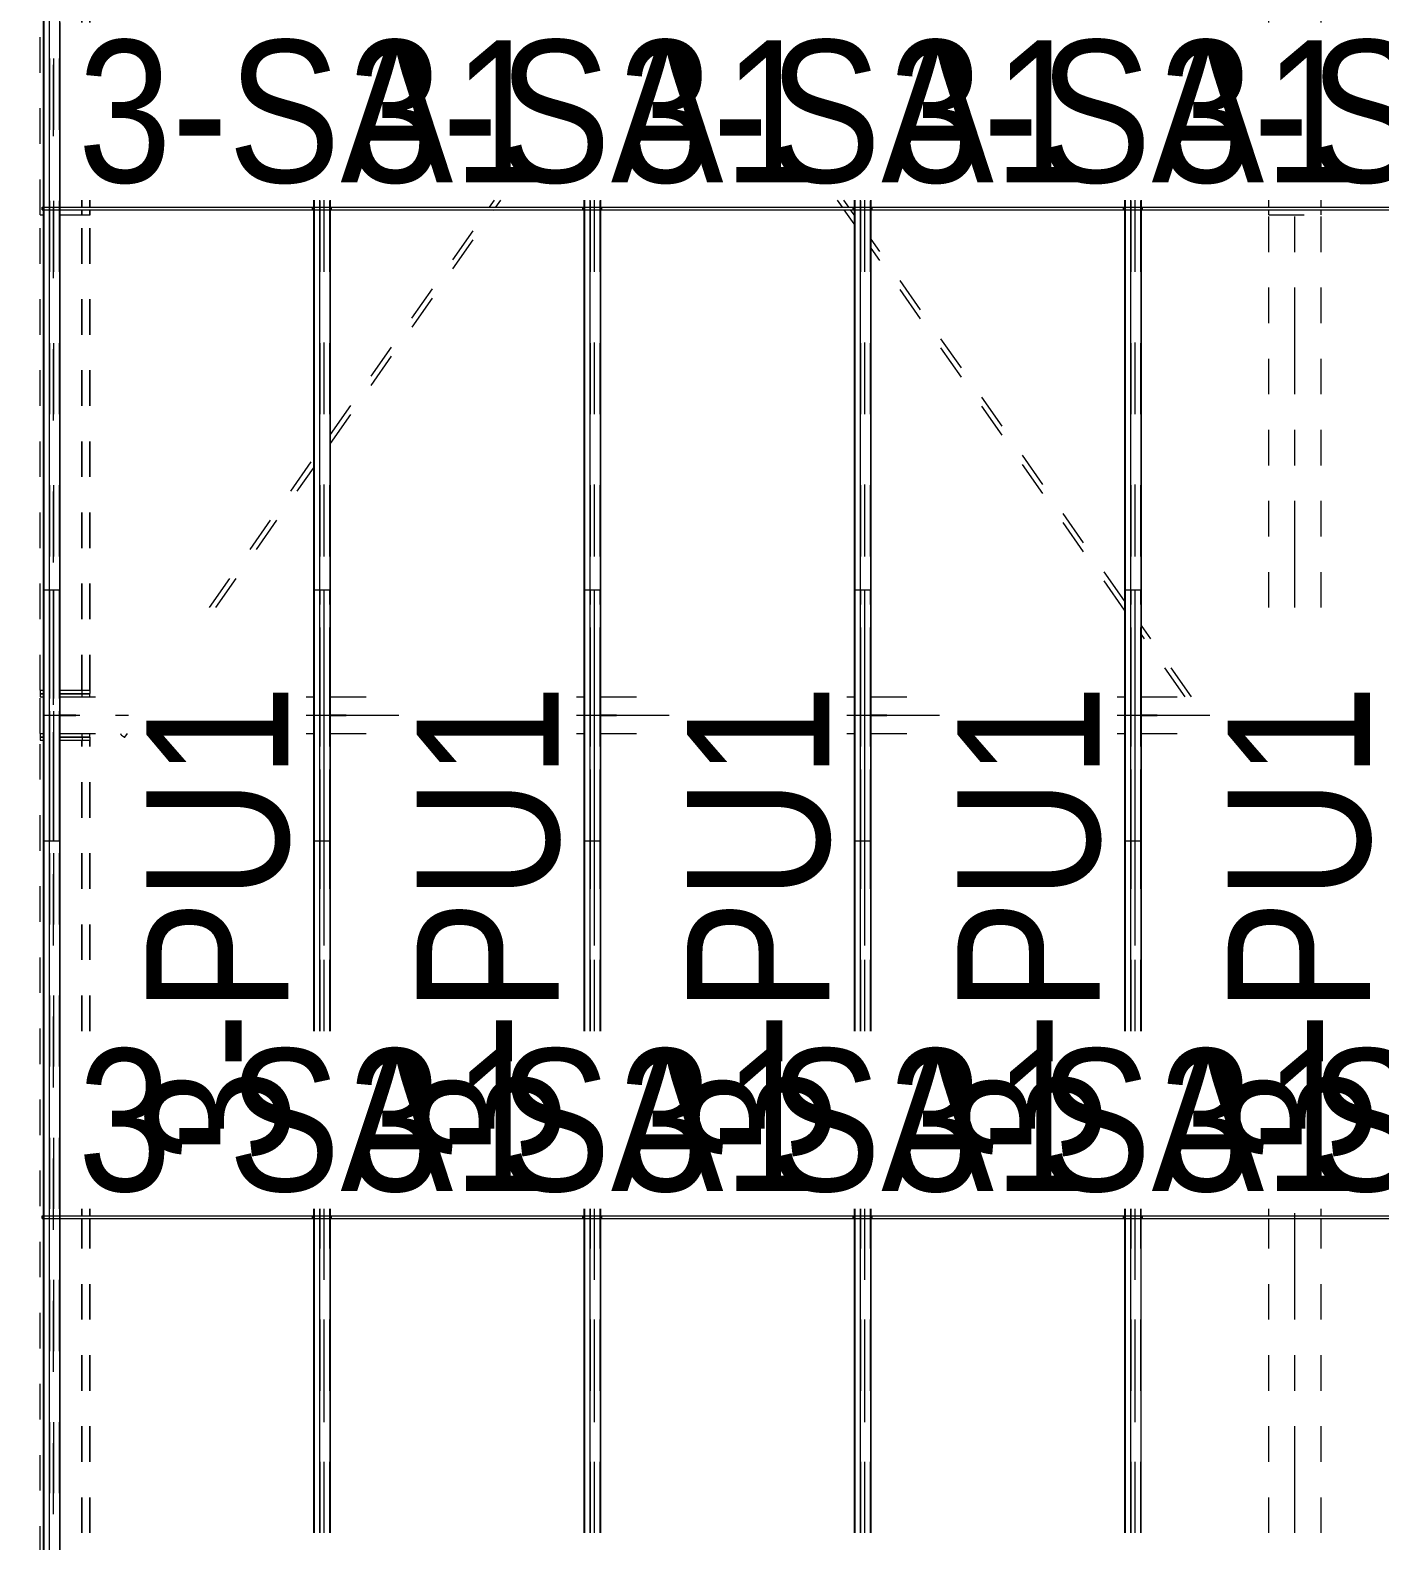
# Model space of a CAD drawing. Header units: millimetres. Extents: x -183 to 639, y -32 to 542.
# Drawn here: x 160.44 to 198.4, y 402.28 to 444.77 of the extents above; entities that cross this region are included whole.
import ezdxf

# ---------------------------------------------------------------- set-up
doc = ezdxf.new("R2010")
doc.units = ezdxf.units.MM
for name, pattern in [('XKITLINE00', [0]), ('XKITLINE01', [4, 1, -1, 1, -1]), ('XKITLINE02', [4, 2, -2]), ('XKITLINE03', [6, 3, -1, 1, -1])]:
    doc.linetypes.add(name, pattern=pattern)
for name, color, linetype, lineweight in [('Part', 2, 'Continuous', 0), ('PartMark', 7, 'Continuous', 0), ('S-grid', 1, 'Continuous', 0)]:
    doc.layers.add(name, color=color, linetype=linetype, lineweight=lineweight)
doc.styles.add('ARIAL', font='ARIAL.TTF')

# ---------------------------------------------------------------- blocks, each defined once
blk = doc.blocks.new('*A826')
at = {"layer": 'S-grid', "color": 1, "linetype": 'XKITLINE03', "lineweight": 0}
for p, q in [((196.01, 428.528), (196.01, 439.989)), ((196.01, 402.499), (196.01, 411.617))]:
    blk.add_line(p, q, dxfattribs=at)
blk = doc.blocks.new('*A843')
at = {"layer": 'Part', "color": 4, "linetype": 'XKITLINE01', "lineweight": 0}
for p, q in [((195.275, 471.293), (195.275, 474.808)), ((195.275, 474.808), (196.746, 474.808)), ((196.746, 471.293), (196.746, 474.808)), ((195.275, 454.044), (195.275, 454.244)), ((196.746, 454.044), (196.746, 454.244)), ((195.275, 444.989), (195.275, 453.974)), ((196.746, 444.989), (196.746, 453.974)), ((195.275, 439.789), (195.275, 439.989)), ((196.746, 439.789), (196.746, 439.989)), ((195.275, 439.573), (195.275, 439.719)), ((195.275, 439.573), (196.746, 439.573)), ((196.746, 439.573), (196.746, 439.719))]:
    blk.add_line(p, q, dxfattribs=at)
blk = doc.blocks.new('*A848')
at = {"layer": 'Part', "color": 4, "linetype": 'XKITLINE01', "lineweight": 0}
for p, q in [((195.275, 428.528), (195.275, 439.573)), ((195.275, 439.573), (196.746, 439.573)), ((196.746, 428.528), (196.746, 439.573))]:
    blk.add_line(p, q, dxfattribs=at)
blk = doc.blocks.new('*A1296')
at = {"layer": 'Part', "color": 2, "linetype": 'XKITLINE00', "lineweight": 0}
for p, q in [((191.216, 429.028), (191.395, 429.028)), ((191.216, 429.028), (191.216, 416.617)), ((191.226, 429.028), (191.226, 416.617)), ((191.235, 429.028), (191.235, 416.617)), ((191.395, 429.028), (191.697, 429.028)), ((191.395, 416.617), (191.395, 429.028)), ((191.687, 416.617), (191.687, 429.028)), ((191.697, 416.617), (191.697, 429.028)), ((191.697, 416.617), (191.697, 429.028)), ((191.216, 411.617), (191.216, 411.417)), ((191.216, 411.346), (191.216, 402.499)), ((191.226, 411.617), (191.226, 411.417)), ((191.226, 411.346), (191.226, 402.499)), ((191.235, 411.617), (191.235, 411.417)), ((191.235, 411.346), (191.235, 402.499)), ((191.395, 402.499), (191.395, 411.617)), ((191.687, 402.499), (191.687, 411.617))]:
    blk.add_line(p, q, dxfattribs=at)
at = {"layer": 'Part', "color": 7, "linetype": 'XKITLINE02', "lineweight": 0}
for p, q in [((191.225, 416.617), (191.225, 429.028)), ((191.406, 416.617), (191.406, 429.028)), ((191.506, 429.028), (191.506, 416.617)), ((191.518, 416.617), (191.518, 429.028)), ((191.678, 416.617), (191.678, 429.028)), ((191.686, 416.617), (191.686, 429.028)), ((191.216, 411.417), (191.216, 411.346)), ((191.225, 402.499), (191.225, 411.617)), ((191.226, 411.417), (191.226, 411.346)), ((191.235, 411.417), (191.235, 411.346)), ((191.406, 402.499), (191.406, 411.617)), ((191.506, 411.617), (191.506, 402.499)), ((191.518, 402.499), (191.518, 411.617)), ((191.678, 402.499), (191.678, 411.617)), ((191.686, 402.499), (191.686, 411.617))]:
    blk.add_line(p, q, dxfattribs=at)
blk = doc.blocks.new('*A1297')
at = {"layer": 'Part', "color": 2, "linetype": 'XKITLINE00', "lineweight": 0}
for p, q in [((183.611, 429.028), (183.79, 429.028)), ((183.611, 429.028), (183.611, 416.617)), ((183.621, 429.028), (183.621, 416.617)), ((183.63, 429.028), (183.63, 416.617)), ((183.79, 429.028), (184.092, 429.028)), ((183.79, 416.617), (183.79, 429.028)), ((184.082, 416.617), (184.082, 429.028)), ((184.092, 416.617), (184.092, 429.028)), ((183.611, 411.617), (183.611, 411.417)), ((183.611, 411.346), (183.611, 402.499)), ((183.621, 411.617), (183.621, 411.417)), ((183.621, 411.346), (183.621, 402.499)), ((183.63, 411.617), (183.63, 411.417)), ((183.63, 411.346), (183.63, 402.499)), ((183.79, 402.499), (183.79, 411.617)), ((184.082, 402.499), (184.082, 411.617)), ((184.092, 402.499), (184.092, 411.617))]:
    blk.add_line(p, q, dxfattribs=at)
at = {"layer": 'Part', "color": 7, "linetype": 'XKITLINE02', "lineweight": 0}
for p, q in [((183.62, 416.617), (183.62, 429.028)), ((183.802, 416.617), (183.802, 429.028)), ((183.901, 429.028), (183.901, 416.617)), ((183.913, 416.617), (183.913, 429.028)), ((184.073, 416.617), (184.073, 429.028)), ((184.081, 416.617), (184.081, 429.028)), ((183.611, 411.417), (183.611, 411.346)), ((183.62, 402.499), (183.62, 411.617)), ((183.621, 411.417), (183.621, 411.346)), ((183.63, 411.417), (183.63, 411.346)), ((183.802, 402.499), (183.802, 411.617)), ((183.901, 411.617), (183.901, 402.499)), ((183.913, 402.499), (183.913, 411.617)), ((184.073, 402.499), (184.073, 411.617)), ((184.081, 402.499), (184.081, 411.617))]:
    blk.add_line(p, q, dxfattribs=at)
blk = doc.blocks.new('*A1298')
at = {"layer": 'Part', "color": 2, "linetype": 'XKITLINE00', "lineweight": 0}
for p, q in [((176.006, 429.028), (176.185, 429.028)), ((176.006, 429.028), (176.006, 416.617)), ((176.017, 429.028), (176.017, 416.617)), ((176.025, 429.028), (176.025, 416.617)), ((176.185, 429.028), (176.487, 429.028)), ((176.185, 416.617), (176.185, 429.028)), ((176.478, 416.617), (176.478, 429.028)), ((176.487, 416.617), (176.487, 429.028)), ((176.006, 411.617), (176.006, 411.417)), ((176.006, 411.346), (176.006, 402.499)), ((176.017, 411.617), (176.017, 411.417)), ((176.017, 411.346), (176.017, 402.499)), ((176.025, 411.617), (176.025, 411.417)), ((176.025, 411.346), (176.025, 402.499)), ((176.185, 402.499), (176.185, 411.617)), ((176.478, 402.499), (176.478, 411.617)), ((176.487, 402.499), (176.487, 411.617))]:
    blk.add_line(p, q, dxfattribs=at)
at = {"layer": 'Part', "color": 7, "linetype": 'XKITLINE02', "lineweight": 0}
for p, q in [((176.015, 416.617), (176.015, 429.028)), ((176.197, 416.617), (176.197, 429.028)), ((176.296, 429.028), (176.296, 416.617)), ((176.308, 416.617), (176.308, 429.028)), ((176.468, 416.617), (176.468, 429.028)), ((176.476, 416.617), (176.476, 429.028)), ((176.006, 411.417), (176.006, 411.346)), ((176.015, 402.499), (176.015, 411.617)), ((176.017, 411.417), (176.017, 411.346)), ((176.025, 411.417), (176.025, 411.346)), ((176.197, 402.499), (176.197, 411.617)), ((176.296, 411.617), (176.296, 402.499)), ((176.308, 402.499), (176.308, 411.617)), ((176.468, 402.499), (176.468, 411.617)), ((176.476, 402.499), (176.476, 411.617))]:
    blk.add_line(p, q, dxfattribs=at)
blk = doc.blocks.new('*A1299')
at = {"layer": 'Part', "color": 2, "linetype": 'XKITLINE00', "lineweight": 0}
for p, q in [((168.401, 429.028), (168.58, 429.028)), ((168.401, 429.028), (168.401, 416.617)), ((168.412, 429.028), (168.412, 416.617)), ((168.42, 429.028), (168.42, 416.617)), ((168.58, 429.028), (168.882, 429.028)), ((168.58, 416.617), (168.58, 429.028)), ((168.873, 416.617), (168.873, 429.028)), ((168.882, 416.617), (168.882, 429.028)), ((168.401, 411.617), (168.401, 411.417)), ((168.401, 411.346), (168.401, 402.499)), ((168.412, 411.617), (168.412, 411.417)), ((168.412, 411.346), (168.412, 402.499)), ((168.42, 411.617), (168.42, 411.417)), ((168.42, 411.346), (168.42, 402.499)), ((168.58, 402.499), (168.58, 411.617)), ((168.873, 402.499), (168.873, 411.617)), ((168.882, 402.499), (168.882, 411.617))]:
    blk.add_line(p, q, dxfattribs=at)
at = {"layer": 'Part', "color": 7, "linetype": 'XKITLINE02', "lineweight": 0}
for p, q in [((168.41, 416.617), (168.41, 429.028)), ((168.592, 416.617), (168.592, 429.028)), ((168.691, 429.028), (168.691, 416.617)), ((168.703, 416.617), (168.703, 429.028)), ((168.863, 416.617), (168.863, 429.028)), ((168.871, 416.617), (168.871, 429.028)), ((168.401, 411.417), (168.401, 411.346)), ((168.41, 402.499), (168.41, 411.617)), ((168.412, 411.417), (168.412, 411.346)), ((168.42, 411.417), (168.42, 411.346)), ((168.592, 402.499), (168.592, 411.617)), ((168.691, 411.617), (168.691, 402.499)), ((168.703, 402.499), (168.703, 411.617)), ((168.863, 402.499), (168.863, 411.617)), ((168.871, 402.499), (168.871, 411.617))]:
    blk.add_line(p, q, dxfattribs=at)
blk = doc.blocks.new('*A1300')
at = {"layer": 'Part', "color": 2, "linetype": 'XKITLINE00', "lineweight": 0}
for p, q in [((160.796, 429.028), (160.975, 429.028)), ((160.796, 429.028), (160.796, 411.417)), ((160.807, 429.028), (160.807, 411.417)), ((160.815, 429.028), (160.815, 411.417)), ((160.975, 429.028), (161.277, 429.028)), ((160.975, 379.617), (160.975, 429.028)), ((161.268, 379.617), (161.268, 429.028)), ((161.277, 416.617), (161.277, 429.028)), ((161.277, 411.617), (161.277, 416.617)), ((160.796, 411.346), (160.796, 397.299)), ((160.807, 411.346), (160.807, 397.299)), ((160.815, 411.346), (160.815, 397.299)), ((161.277, 402.499), (161.277, 411.617)), ((161.277, 397.499), (161.277, 402.499))]:
    blk.add_line(p, q, dxfattribs=at)
at = {"layer": 'Part', "color": 7, "linetype": 'XKITLINE02', "lineweight": 0}
for p, q in [((160.806, 379.617), (160.806, 429.028)), ((160.987, 379.617), (160.987, 429.028)), ((161.086, 429.028), (161.086, 379.617)), ((161.098, 379.617), (161.098, 429.028)), ((161.258, 379.617), (161.258, 429.028)), ((161.266, 379.617), (161.266, 429.028)), ((160.796, 411.417), (160.796, 411.346)), ((160.807, 411.417), (160.807, 411.346)), ((160.815, 411.417), (160.815, 411.346))]:
    blk.add_line(p, q, dxfattribs=at)
blk = doc.blocks.new('*A1311')
at = {"layer": 'S-grid', "color": 1, "linetype": 'XKITLINE03', "lineweight": 0}
for p, q in [((144.834, 425.499), (163.201, 425.499)), ((168.201, 425.499), (170.806, 425.499)), ((175.806, 425.499), (178.411, 425.499)), ((183.411, 425.499), (186.016, 425.499)), ((191.016, 425.499), (193.621, 425.499))]:
    blk.add_line(p, q, dxfattribs=at)
blk = doc.blocks.new('*A1315')
at = {"layer": 'Part', "color": 4, "linetype": 'XKITLINE01', "lineweight": 0}
for p, q in [((162.116, 416.617), (162.116, 424.796)), ((162.116, 424.796), (162.121, 424.796)), ((162.121, 416.617), (162.121, 424.796)), ((162.116, 411.417), (162.116, 411.617)), ((162.116, 402.499), (162.116, 411.346)), ((162.121, 411.417), (162.121, 411.617)), ((162.121, 402.499), (162.121, 411.346)), ((162.116, 397.299), (162.116, 397.499)), ((162.121, 397.299), (162.121, 397.499)), ((162.116, 389.69), (162.116, 397.228)), ((162.121, 389.69), (162.121, 397.228)), ((161.894, 389.69), (162.116, 389.69)), ((162.116, 389.69), (162.121, 389.69))]:
    blk.add_line(p, q, dxfattribs=at)
blk = doc.blocks.new('*A1316')
at = {"layer": 'Part', "color": 4, "linetype": 'XKITLINE01', "lineweight": 0}
for p, q in [((160.719, 389.69), (160.719, 424.796)), ((160.719, 424.796), (160.796, 424.796)), ((161.277, 424.796), (161.889, 424.796)), ((161.889, 416.617), (161.889, 424.796)), ((161.889, 424.796), (161.894, 424.796)), ((161.894, 416.617), (161.894, 424.796)), ((161.889, 411.417), (161.889, 411.617)), ((161.889, 402.499), (161.889, 411.346)), ((161.894, 411.417), (161.894, 411.617)), ((161.894, 402.499), (161.894, 411.346)), ((161.889, 397.299), (161.889, 397.499)), ((161.894, 397.299), (161.894, 397.499)), ((161.889, 389.69), (161.889, 397.228)), ((161.894, 389.69), (161.894, 397.228)), ((160.719, 389.69), (160.796, 389.69)), ((161.277, 389.69), (161.889, 389.69)), ((161.889, 389.69), (161.894, 389.69))]:
    blk.add_line(p, q, dxfattribs=at)
blk = doc.blocks.new('*A1360')
at = {"layer": 'Part', "color": 4, "linetype": 'XKITLINE01', "lineweight": 0}
for p, q in [((195.275, 411.417), (195.275, 411.617)), ((195.275, 402.499), (195.275, 411.346)), ((196.746, 411.417), (196.746, 411.617)), ((196.746, 402.499), (196.746, 411.346)), ((195.275, 397.299), (195.275, 397.499)), ((196.746, 397.299), (196.746, 397.499)), ((195.275, 389.69), (195.275, 397.228)), ((196.746, 389.69), (196.746, 397.228)), ((195.275, 389.69), (196.746, 389.69))]:
    blk.add_line(p, q, dxfattribs=at)
blk = doc.blocks.new('*A1540')
at = {"layer": 'Part', "color": 2, "linetype": 'XKITLINE00', "lineweight": 0}
for p, q in [((191.216, 439.989), (191.216, 439.789)), ((191.226, 439.989), (191.226, 439.789)), ((191.235, 439.989), (191.235, 439.789)), ((191.395, 421.97), (191.395, 439.989)), ((191.687, 421.97), (191.687, 439.989)), ((191.697, 421.97), (191.697, 439.989)), ((191.216, 439.719), (191.216, 421.97)), ((191.226, 439.719), (191.226, 421.97)), ((191.235, 439.719), (191.235, 421.97)), ((191.216, 421.97), (191.697, 421.97))]:
    blk.add_line(p, q, dxfattribs=at)
at = {"layer": 'Part', "color": 7, "linetype": 'XKITLINE02', "lineweight": 0}
for p, q in [((191.216, 439.789), (191.216, 439.719)), ((191.225, 421.97), (191.225, 439.989)), ((191.226, 439.789), (191.226, 439.719)), ((191.235, 439.789), (191.235, 439.719)), ((191.406, 421.97), (191.406, 439.989)), ((191.506, 439.989), (191.506, 421.97)), ((191.518, 421.97), (191.518, 439.989)), ((191.678, 421.97), (191.678, 439.989)), ((191.686, 421.97), (191.686, 439.989))]:
    blk.add_line(p, q, dxfattribs=at)
blk = doc.blocks.new('*A1541')
at = {"layer": 'Part', "color": 2, "linetype": 'XKITLINE00', "lineweight": 0}
for p, q in [((183.611, 439.989), (183.611, 439.789)), ((183.621, 439.989), (183.621, 439.789)), ((183.63, 439.989), (183.63, 439.789)), ((183.79, 421.97), (183.79, 439.989)), ((184.082, 421.97), (184.082, 439.989)), ((184.092, 421.97), (184.092, 439.989)), ((183.611, 439.719), (183.611, 421.97)), ((183.621, 439.719), (183.621, 421.97)), ((183.63, 439.719), (183.63, 421.97)), ((183.611, 421.97), (184.092, 421.97))]:
    blk.add_line(p, q, dxfattribs=at)
at = {"layer": 'Part', "color": 7, "linetype": 'XKITLINE02', "lineweight": 0}
for p, q in [((183.611, 439.789), (183.611, 439.719)), ((183.62, 421.97), (183.62, 439.989)), ((183.621, 439.789), (183.621, 439.719)), ((183.63, 439.789), (183.63, 439.719)), ((183.802, 421.97), (183.802, 439.989)), ((183.901, 439.989), (183.901, 421.97)), ((183.913, 421.97), (183.913, 439.989)), ((184.073, 421.97), (184.073, 439.989)), ((184.081, 421.97), (184.081, 439.989))]:
    blk.add_line(p, q, dxfattribs=at)
blk = doc.blocks.new('*A1542')
at = {"layer": 'Part', "color": 2, "linetype": 'XKITLINE00', "lineweight": 0}
for p, q in [((176.006, 439.989), (176.006, 439.789)), ((176.017, 439.989), (176.017, 439.789)), ((176.025, 439.989), (176.025, 439.789)), ((176.185, 421.97), (176.185, 439.989)), ((176.478, 421.97), (176.478, 439.989)), ((176.487, 421.97), (176.487, 439.989)), ((176.006, 439.719), (176.006, 421.97)), ((176.017, 439.719), (176.017, 421.97)), ((176.025, 439.719), (176.025, 421.97)), ((176.006, 421.97), (176.487, 421.97))]:
    blk.add_line(p, q, dxfattribs=at)
at = {"layer": 'Part', "color": 7, "linetype": 'XKITLINE02', "lineweight": 0}
for p, q in [((176.006, 439.789), (176.006, 439.719)), ((176.015, 421.97), (176.015, 439.989)), ((176.017, 439.789), (176.017, 439.719)), ((176.025, 439.789), (176.025, 439.719)), ((176.197, 421.97), (176.197, 439.989)), ((176.296, 439.989), (176.296, 421.97)), ((176.308, 421.97), (176.308, 439.989)), ((176.468, 421.97), (176.468, 439.989)), ((176.476, 421.97), (176.476, 439.989))]:
    blk.add_line(p, q, dxfattribs=at)
blk = doc.blocks.new('*A1543')
at = {"layer": 'Part', "color": 2, "linetype": 'XKITLINE00', "lineweight": 0}
for p, q in [((168.401, 439.989), (168.401, 439.789)), ((168.412, 439.989), (168.412, 439.789)), ((168.42, 439.989), (168.42, 439.789)), ((168.58, 421.97), (168.58, 439.989)), ((168.873, 421.97), (168.873, 439.989)), ((168.882, 421.97), (168.882, 439.989)), ((168.401, 439.719), (168.401, 421.97)), ((168.412, 439.719), (168.412, 421.97)), ((168.42, 439.719), (168.42, 421.97)), ((168.401, 421.97), (168.882, 421.97))]:
    blk.add_line(p, q, dxfattribs=at)
at = {"layer": 'Part', "color": 7, "linetype": 'XKITLINE02', "lineweight": 0}
for p, q in [((168.401, 439.789), (168.401, 439.719)), ((168.41, 421.97), (168.41, 439.989)), ((168.412, 439.789), (168.412, 439.719)), ((168.42, 439.789), (168.42, 439.719)), ((168.592, 421.97), (168.592, 439.989)), ((168.691, 439.989), (168.691, 421.97)), ((168.703, 421.97), (168.703, 439.989)), ((168.863, 421.97), (168.863, 439.989)), ((168.871, 421.97), (168.871, 439.989))]:
    blk.add_line(p, q, dxfattribs=at)
blk = doc.blocks.new('*A1544')
at = {"layer": 'Part', "color": 7, "linetype": 'XKITLINE02', "lineweight": 0}
for p, q in [((160.806, 421.97), (160.806, 471.793)), ((160.987, 421.97), (160.987, 471.793)), ((161.086, 471.793), (161.086, 421.97)), ((161.098, 421.97), (161.098, 471.793)), ((161.258, 421.97), (161.258, 471.793)), ((161.266, 421.97), (161.266, 471.793)), ((160.796, 439.789), (160.796, 439.719)), ((160.807, 439.789), (160.807, 439.719)), ((160.815, 439.789), (160.815, 439.719))]:
    blk.add_line(p, q, dxfattribs=at)
at = {"layer": 'Part', "color": 2, "linetype": 'XKITLINE00', "lineweight": 0}
for p, q in [((160.975, 421.97), (160.975, 471.793)), ((161.268, 421.97), (161.268, 471.793)), ((160.796, 453.974), (160.796, 439.789)), ((160.807, 453.974), (160.807, 439.789)), ((160.815, 453.974), (160.815, 439.789)), ((161.277, 439.989), (161.277, 444.989)), ((161.277, 421.97), (161.277, 439.989)), ((160.796, 439.719), (160.796, 421.97)), ((160.807, 439.719), (160.807, 421.97)), ((160.815, 439.719), (160.815, 421.97)), ((160.796, 421.97), (161.277, 421.97))]:
    blk.add_line(p, q, dxfattribs=at)
blk = doc.blocks.new('*A1579')
at = {"layer": 'Part', "color": 4, "linetype": 'XKITLINE01', "lineweight": 0}
for p, q in [((183.286, 439.789), (183.146, 439.989)), ((183.465, 439.789), (183.325, 439.989)), ((183.611, 439.325), (183.335, 439.719)), ((183.611, 439.58), (183.514, 439.719)), ((191.216, 428.715), (184.092, 438.894)), ((191.216, 428.46), (184.092, 438.638)), ((193.107, 426.014), (191.697, 428.029)), ((192.928, 426.014), (191.697, 427.773))]:
    blk.add_line(p, q, dxfattribs=at)
blk = doc.blocks.new('*A1580')
at = {"layer": 'Part', "color": 4, "linetype": 'XKITLINE01', "lineweight": 0}
for p, q in [((173.357, 439.789), (173.497, 439.989)), ((173.536, 439.789), (173.676, 439.989)), ((168.882, 433.395), (173.308, 439.719)), ((168.882, 433.14), (173.487, 439.719)), ((165.475, 428.528), (168.401, 432.709)), ((165.654, 428.528), (168.401, 432.453)), ((162.981, 424.964), (162.995, 424.984)), ((162.981, 424.964), (162.985, 424.958)), ((162.985, 424.958), (163.004, 424.943)), ((163.004, 424.943), (163.033, 424.922)), ((163.033, 424.922), (163.064, 424.901)), ((163.1, 424.88), (163.173, 424.984)), ((163.064, 424.901), (163.088, 424.885)), ((163.088, 424.885), (163.1, 424.88))]:
    blk.add_line(p, q, dxfattribs=at)
blk = doc.blocks.new('*A1581')
at = {"layer": 'Part', "color": 4, "linetype": 'XKITLINE01', "lineweight": 0}
for p, q in [((160.719, 439.573), (160.719, 474.808)), ((160.719, 474.808), (160.796, 474.808)), ((161.277, 474.808), (161.889, 474.808)), ((161.889, 468.793), (161.889, 474.808)), ((161.889, 474.808), (161.894, 474.808)), ((161.894, 468.793), (161.894, 474.808)), ((161.889, 459.244), (161.889, 467.734)), ((161.894, 459.244), (161.894, 467.734)), ((161.889, 454.044), (161.889, 454.244)), ((161.894, 454.044), (161.894, 454.244)), ((161.889, 444.989), (161.889, 453.974)), ((161.894, 444.989), (161.894, 453.974)), ((161.889, 439.789), (161.889, 439.989)), ((161.894, 439.789), (161.894, 439.989)), ((160.719, 439.573), (160.796, 439.573)), ((161.277, 439.573), (161.889, 439.573)), ((161.889, 439.573), (161.889, 439.719)), ((161.889, 439.573), (161.894, 439.573)), ((161.894, 439.573), (161.894, 439.719))]:
    blk.add_line(p, q, dxfattribs=at)
blk = doc.blocks.new('*A1582')
at = {"layer": 'Part', "color": 4, "linetype": 'XKITLINE01', "lineweight": 0}
for p, q in [((161.894, 474.808), (162.116, 474.808)), ((162.116, 468.793), (162.116, 474.808)), ((162.116, 474.808), (162.121, 474.808)), ((162.121, 468.793), (162.121, 474.808)), ((162.116, 459.244), (162.116, 467.734)), ((162.121, 459.244), (162.121, 467.734)), ((162.116, 454.044), (162.116, 454.244)), ((162.121, 454.044), (162.121, 454.244)), ((162.116, 444.989), (162.116, 453.974)), ((162.121, 444.989), (162.121, 453.974)), ((162.116, 439.789), (162.116, 439.989)), ((162.121, 439.789), (162.121, 439.989)), ((161.894, 439.573), (162.116, 439.573)), ((162.116, 439.573), (162.116, 439.719)), ((162.116, 439.573), (162.121, 439.573)), ((162.121, 439.573), (162.121, 439.719))]:
    blk.add_line(p, q, dxfattribs=at)
blk = doc.blocks.new('*A1583')
at = {"layer": 'Part', "color": 4, "linetype": 'XKITLINE01', "lineweight": 0}
for p, q in [((160.719, 426.014), (160.796, 426.014)), ((160.719, 424.984), (160.719, 426.014)), ((161.277, 426.014), (163.201, 426.014)), ((168.201, 426.014), (168.401, 426.014)), ((168.882, 426.014), (170.806, 426.014)), ((175.806, 426.014), (176.006, 426.014)), ((176.487, 426.014), (178.411, 426.014)), ((183.411, 426.014), (183.611, 426.014)), ((184.092, 426.014), (186.016, 426.014)), ((191.016, 426.014), (191.216, 426.014)), ((191.697, 426.014), (193.621, 426.014)), ((160.719, 424.984), (160.796, 424.984)), ((161.277, 424.984), (163.201, 424.984)), ((168.201, 424.984), (168.401, 424.984)), ((168.882, 424.984), (170.806, 424.984)), ((175.806, 424.984), (176.006, 424.984)), ((176.487, 424.984), (178.411, 424.984)), ((183.411, 424.984), (183.611, 424.984)), ((184.092, 424.984), (186.016, 424.984)), ((191.016, 424.984), (191.216, 424.984)), ((191.697, 424.984), (193.621, 424.984))]:
    blk.add_line(p, q, dxfattribs=at)
blk = doc.blocks.new('*A1584')
at = {"layer": 'Part', "color": 4, "linetype": 'XKITLINE01', "lineweight": 0}
for p, q in [((160.719, 426.202), (160.719, 439.573)), ((160.719, 439.573), (160.796, 439.573)), ((161.277, 439.573), (161.889, 439.573)), ((161.889, 426.202), (161.889, 439.573)), ((161.889, 439.573), (161.894, 439.573)), ((161.894, 426.202), (161.894, 439.573)), ((160.719, 426.202), (160.796, 426.202)), ((161.277, 426.202), (161.889, 426.202)), ((161.889, 426.202), (161.894, 426.202))]:
    blk.add_line(p, q, dxfattribs=at)
blk = doc.blocks.new('*A1585')
at = {"layer": 'Part', "color": 4, "linetype": 'XKITLINE01', "lineweight": 0}
for p, q in [((161.894, 439.573), (162.116, 439.573)), ((162.116, 426.202), (162.116, 439.573)), ((162.116, 439.573), (162.121, 439.573)), ((162.121, 426.202), (162.121, 439.573)), ((162.116, 426.202), (162.121, 426.202))]:
    blk.add_line(p, q, dxfattribs=at)
blk = doc.blocks.new('*A1586')
at = {"layer": 'Part', "color": 4, "linetype": 'XKITLINE01', "lineweight": 0}
for p, q in [((160.724, 424.896), (160.724, 424.984)), ((161.894, 424.896), (161.894, 424.984)), ((162.111, 424.896), (162.111, 424.984)), ((160.724, 424.896), (160.796, 424.896)), ((161.277, 424.896), (162.111, 424.896))]:
    blk.add_line(p, q, dxfattribs=at)
blk = doc.blocks.new('*A1587')
at = {"layer": 'Part', "color": 4, "linetype": 'XKITLINE01', "lineweight": 0}
for p, q in [((160.724, 426.102), (160.796, 426.102)), ((160.724, 426.014), (160.724, 426.102)), ((161.277, 426.102), (162.111, 426.102)), ((161.894, 426.014), (161.894, 426.102)), ((162.111, 426.014), (162.111, 426.102))]:
    blk.add_line(p, q, dxfattribs=at)
blk = doc.blocks.new('*A1588')
at = {"layer": 'Part', "color": 4, "linetype": 'XKITLINE01', "lineweight": 0}
for p, q in [((160.724, 424.884), (160.796, 424.884)), ((160.724, 424.796), (160.724, 424.884)), ((161.277, 424.884), (162.127, 424.884)), ((161.894, 424.884), (161.894, 424.796)), ((161.894, 424.796), (162.127, 424.796)), ((162.127, 424.796), (162.127, 424.884))]:
    blk.add_line(p, q, dxfattribs=at)
blk = doc.blocks.new('*A1589')
at = {"layer": 'Part', "color": 4, "linetype": 'XKITLINE01', "lineweight": 0}
for p, q in [((160.724, 426.114), (160.724, 426.202)), ((161.894, 426.114), (161.894, 426.202)), ((161.894, 426.202), (162.127, 426.202)), ((162.127, 426.114), (162.127, 426.202)), ((160.724, 426.114), (160.796, 426.114)), ((161.277, 426.114), (162.127, 426.114))]:
    blk.add_line(p, q, dxfattribs=at)
blk = doc.blocks.new('*A1590')
at = {"layer": 'Part', "color": 4, "linetype": 'XKITLINE01', "lineweight": 0}
for p, q in [((168.882, 425.514), (169.323, 425.514)), ((169.323, 425.484), (168.882, 425.484)), ((169.323, 425.514), (169.323, 425.484))]:
    blk.add_line(p, q, dxfattribs=at)
blk = doc.blocks.new('*A1591')
at = {"layer": 'Part', "color": 4, "linetype": 'XKITLINE01', "lineweight": 0}
for p, q in [((161.277, 425.514), (161.719, 425.514)), ((161.719, 425.484), (161.277, 425.484)), ((161.719, 425.514), (161.719, 425.484))]:
    blk.add_line(p, q, dxfattribs=at)
blk = doc.blocks.new('*A1592')
at = {"layer": 'Part', "color": 4, "linetype": 'XKITLINE01', "lineweight": 0}
for p, q in [((176.487, 425.514), (176.928, 425.514)), ((176.928, 425.484), (176.487, 425.484)), ((176.928, 425.514), (176.928, 425.484))]:
    blk.add_line(p, q, dxfattribs=at)
blk = doc.blocks.new('*A1595')
at = {"layer": 'Part', "color": 4, "linetype": 'XKITLINE01', "lineweight": 0}
for p, q in [((191.697, 425.514), (192.138, 425.514)), ((192.138, 425.484), (191.697, 425.484)), ((192.138, 425.514), (192.138, 425.484))]:
    blk.add_line(p, q, dxfattribs=at)
blk = doc.blocks.new('*A1596')
at = {"layer": 'Part', "color": 4, "linetype": 'XKITLINE01', "lineweight": 0}
for p, q in [((184.092, 425.514), (184.533, 425.514)), ((184.533, 425.484), (184.092, 425.484)), ((184.533, 425.514), (184.533, 425.484))]:
    blk.add_line(p, q, dxfattribs=at)
blk = doc.blocks.new('*A1621')
at = {"layer": 'Part', "color": 7, "linetype": 'XKITLINE02', "lineweight": 0}
for p, q in [((168.374, 411.381), (168.375, 411.406)), ((168.375, 411.356), (168.374, 411.381)), ((168.375, 411.406), (168.38, 411.417)), ((168.38, 411.346), (168.375, 411.356)), ((168.38, 411.417), (168.903, 411.417)), ((168.38, 411.417), (168.384, 411.406)), ((168.384, 411.356), (168.38, 411.346)), ((168.38, 411.346), (168.903, 411.346)), ((168.384, 411.406), (168.386, 411.381)), ((168.386, 411.381), (168.384, 411.356)), ((176.185, 411.417), (176.487, 411.417)), ((176.185, 411.346), (176.487, 411.346))]:
    blk.add_line(p, q, dxfattribs=at)
at = {"layer": 'Part', "color": 2, "linetype": 'XKITLINE00', "lineweight": 0}
for p, q in [((168.903, 411.417), (176.185, 411.417)), ((168.903, 411.346), (176.185, 411.346)), ((176.487, 411.417), (176.508, 411.417)), ((176.487, 411.346), (176.508, 411.346)), ((176.504, 411.406), (176.502, 411.381)), ((176.502, 411.381), (176.504, 411.356)), ((176.508, 411.417), (176.504, 411.406)), ((176.504, 411.356), (176.508, 411.346)), ((176.513, 411.406), (176.508, 411.417)), ((176.508, 411.346), (176.513, 411.356)), ((176.514, 411.381), (176.513, 411.406)), ((176.513, 411.356), (176.514, 411.381))]:
    blk.add_line(p, q, dxfattribs=at)
blk = doc.blocks.new('*A1622')
at = {"layer": 'Part', "color": 2, "linetype": 'XKITLINE00', "lineweight": 0}
for p, q in [((160.769, 411.381), (160.77, 411.406)), ((160.77, 411.356), (160.769, 411.381)), ((160.77, 411.406), (160.775, 411.417)), ((160.775, 411.346), (160.77, 411.356)), ((160.775, 411.417), (160.975, 411.417)), ((160.775, 411.346), (160.975, 411.346)), ((161.277, 411.417), (168.58, 411.417)), ((161.277, 411.346), (168.58, 411.346)), ((168.882, 411.417), (168.903, 411.417)), ((168.882, 411.346), (168.903, 411.346)), ((168.899, 411.406), (168.897, 411.381)), ((168.897, 411.381), (168.899, 411.356)), ((168.903, 411.417), (168.899, 411.406)), ((168.899, 411.356), (168.903, 411.346)), ((168.908, 411.406), (168.903, 411.417)), ((168.903, 411.346), (168.908, 411.356)), ((168.91, 411.381), (168.908, 411.406)), ((168.908, 411.356), (168.91, 411.381))]:
    blk.add_line(p, q, dxfattribs=at)
at = {"layer": 'Part', "color": 7, "linetype": 'XKITLINE02', "lineweight": 0}
for p, q in [((160.775, 411.417), (160.779, 411.406)), ((160.779, 411.356), (160.775, 411.346)), ((160.779, 411.406), (160.781, 411.381)), ((160.781, 411.381), (160.779, 411.356)), ((160.975, 411.417), (161.277, 411.417)), ((160.975, 411.346), (161.277, 411.346)), ((168.58, 411.417), (168.882, 411.417)), ((168.58, 411.346), (168.882, 411.346))]:
    blk.add_line(p, q, dxfattribs=at)
blk = doc.blocks.new('*A1623')
at = {"layer": 'Part', "color": 7, "linetype": 'XKITLINE02', "lineweight": 0}
for p, q in [((191.188, 411.381), (191.19, 411.406)), ((191.19, 411.356), (191.188, 411.381)), ((191.19, 411.406), (191.194, 411.417)), ((191.194, 411.346), (191.19, 411.356)), ((191.194, 411.417), (191.718, 411.417)), ((191.194, 411.417), (191.199, 411.406)), ((191.199, 411.356), (191.194, 411.346)), ((191.194, 411.346), (191.718, 411.346)), ((191.199, 411.406), (191.2, 411.381)), ((191.2, 411.381), (191.199, 411.356)), ((199.301, 411.417), (199, 411.417)), ((199.301, 411.346), (199, 411.346))]:
    blk.add_line(p, q, dxfattribs=at)
at = {"layer": 'Part', "color": 2, "linetype": 'XKITLINE00', "lineweight": 0}
for p, q in [((191.718, 411.417), (199, 411.417)), ((191.718, 411.346), (199, 411.346)), ((199.323, 411.417), (199.301, 411.417)), ((199.323, 411.346), (199.301, 411.346)), ((199.319, 411.406), (199.317, 411.381)), ((199.317, 411.381), (199.319, 411.356)), ((199.323, 411.417), (199.319, 411.406)), ((199.319, 411.356), (199.323, 411.346)), ((199.327, 411.406), (199.323, 411.417)), ((199.323, 411.346), (199.327, 411.356)), ((199.329, 411.381), (199.327, 411.406)), ((199.327, 411.356), (199.329, 411.381))]:
    blk.add_line(p, q, dxfattribs=at)
blk = doc.blocks.new('*A1624')
at = {"layer": 'Part', "color": 7, "linetype": 'XKITLINE02', "lineweight": 0}
for p, q in [((183.583, 411.381), (183.585, 411.406)), ((183.585, 411.356), (183.583, 411.381)), ((183.585, 411.406), (183.589, 411.417)), ((183.589, 411.346), (183.585, 411.356)), ((183.589, 411.417), (184.113, 411.417)), ((183.589, 411.417), (183.594, 411.406)), ((183.594, 411.356), (183.589, 411.346)), ((183.589, 411.346), (184.113, 411.346)), ((183.594, 411.406), (183.596, 411.381)), ((183.596, 411.381), (183.594, 411.356)), ((191.395, 411.417), (191.697, 411.417)), ((191.395, 411.346), (191.697, 411.346))]:
    blk.add_line(p, q, dxfattribs=at)
at = {"layer": 'Part', "color": 2, "linetype": 'XKITLINE00', "lineweight": 0}
for p, q in [((184.113, 411.417), (191.395, 411.417)), ((184.113, 411.346), (191.395, 411.346)), ((191.697, 411.417), (191.718, 411.417)), ((191.697, 411.346), (191.718, 411.346)), ((191.714, 411.406), (191.712, 411.381)), ((191.712, 411.381), (191.714, 411.356)), ((191.718, 411.417), (191.714, 411.406)), ((191.714, 411.356), (191.718, 411.346)), ((191.722, 411.406), (191.718, 411.417)), ((191.718, 411.346), (191.722, 411.356)), ((191.724, 411.381), (191.722, 411.406)), ((191.722, 411.356), (191.724, 411.381))]:
    blk.add_line(p, q, dxfattribs=at)
blk = doc.blocks.new('*A1625')
at = {"layer": 'Part', "color": 7, "linetype": 'XKITLINE02', "lineweight": 0}
for p, q in [((175.978, 411.381), (175.98, 411.406)), ((175.98, 411.356), (175.978, 411.381)), ((175.98, 411.406), (175.985, 411.417)), ((175.985, 411.346), (175.98, 411.356)), ((175.985, 411.417), (176.508, 411.417)), ((175.985, 411.417), (175.989, 411.406)), ((175.989, 411.356), (175.985, 411.346)), ((175.985, 411.346), (176.508, 411.346)), ((175.989, 411.406), (175.991, 411.381)), ((175.991, 411.381), (175.989, 411.356)), ((183.79, 411.417), (184.092, 411.417)), ((183.79, 411.346), (184.092, 411.346))]:
    blk.add_line(p, q, dxfattribs=at)
at = {"layer": 'Part', "color": 2, "linetype": 'XKITLINE00', "lineweight": 0}
for p, q in [((176.508, 411.417), (183.79, 411.417)), ((176.508, 411.346), (183.79, 411.346)), ((184.092, 411.417), (184.113, 411.417)), ((184.092, 411.346), (184.113, 411.346)), ((184.109, 411.406), (184.107, 411.381)), ((184.107, 411.381), (184.109, 411.356)), ((184.113, 411.417), (184.109, 411.406)), ((184.109, 411.356), (184.113, 411.346)), ((184.118, 411.406), (184.113, 411.417)), ((184.113, 411.346), (184.118, 411.356)), ((184.119, 411.381), (184.118, 411.406)), ((184.118, 411.356), (184.119, 411.381))]:
    blk.add_line(p, q, dxfattribs=at)
blk = doc.blocks.new('*A1628')
at = {"layer": 'Part', "color": 7, "linetype": 'XKITLINE02', "lineweight": 0}
for p, q in [((168.374, 439.754), (168.375, 439.779)), ((168.375, 439.779), (168.38, 439.789)), ((168.38, 439.789), (168.903, 439.789)), ((168.38, 439.789), (168.384, 439.779)), ((168.384, 439.779), (168.386, 439.754)), ((176.185, 439.789), (176.487, 439.789)), ((168.375, 439.729), (168.374, 439.754)), ((168.38, 439.719), (168.375, 439.729)), ((168.384, 439.729), (168.38, 439.719)), ((168.38, 439.719), (168.903, 439.719)), ((168.386, 439.754), (168.384, 439.729)), ((176.185, 439.719), (176.487, 439.719))]:
    blk.add_line(p, q, dxfattribs=at)
at = {"layer": 'Part', "color": 2, "linetype": 'XKITLINE00', "lineweight": 0}
for p, q in [((168.903, 439.789), (176.185, 439.789)), ((176.487, 439.789), (176.508, 439.789)), ((176.504, 439.779), (176.502, 439.754)), ((176.508, 439.789), (176.504, 439.779)), ((176.513, 439.779), (176.508, 439.789)), ((176.514, 439.754), (176.513, 439.779)), ((168.903, 439.719), (176.185, 439.719)), ((176.487, 439.719), (176.508, 439.719)), ((176.502, 439.754), (176.504, 439.729)), ((176.504, 439.729), (176.508, 439.719)), ((176.508, 439.719), (176.513, 439.729)), ((176.513, 439.729), (176.514, 439.754))]:
    blk.add_line(p, q, dxfattribs=at)
blk = doc.blocks.new('*A1629')
at = {"layer": 'Part', "color": 2, "linetype": 'XKITLINE00', "lineweight": 0}
for p, q in [((160.769, 439.754), (160.77, 439.779)), ((160.77, 439.779), (160.775, 439.789)), ((160.775, 439.789), (160.975, 439.789)), ((161.277, 439.789), (168.58, 439.789)), ((168.882, 439.789), (168.903, 439.789)), ((168.899, 439.779), (168.897, 439.754)), ((168.903, 439.789), (168.899, 439.779)), ((168.908, 439.779), (168.903, 439.789)), ((168.91, 439.754), (168.908, 439.779)), ((160.77, 439.729), (160.769, 439.754)), ((160.775, 439.719), (160.77, 439.729)), ((160.775, 439.719), (160.975, 439.719)), ((161.277, 439.719), (168.58, 439.719)), ((168.882, 439.719), (168.903, 439.719)), ((168.897, 439.754), (168.899, 439.729)), ((168.899, 439.729), (168.903, 439.719)), ((168.903, 439.719), (168.908, 439.729)), ((168.908, 439.729), (168.91, 439.754))]:
    blk.add_line(p, q, dxfattribs=at)
at = {"layer": 'Part', "color": 7, "linetype": 'XKITLINE02', "lineweight": 0}
for p, q in [((160.775, 439.789), (160.779, 439.779)), ((160.779, 439.779), (160.781, 439.754)), ((160.975, 439.789), (161.277, 439.789)), ((168.58, 439.789), (168.882, 439.789)), ((160.779, 439.729), (160.775, 439.719)), ((160.781, 439.754), (160.779, 439.729)), ((160.975, 439.719), (161.277, 439.719)), ((168.58, 439.719), (168.882, 439.719))]:
    blk.add_line(p, q, dxfattribs=at)
blk = doc.blocks.new('*A1633')
at = {"layer": 'Part', "color": 7, "linetype": 'XKITLINE02', "lineweight": 0}
for p, q in [((191.188, 439.754), (191.19, 439.779)), ((191.19, 439.779), (191.194, 439.789)), ((191.194, 439.789), (191.718, 439.789)), ((191.194, 439.789), (191.199, 439.779)), ((191.199, 439.779), (191.2, 439.754)), ((199.301, 439.789), (199, 439.789)), ((191.19, 439.729), (191.188, 439.754)), ((191.194, 439.719), (191.19, 439.729)), ((191.199, 439.729), (191.194, 439.719)), ((191.194, 439.719), (191.718, 439.719)), ((191.2, 439.754), (191.199, 439.729)), ((199.301, 439.719), (199, 439.719))]:
    blk.add_line(p, q, dxfattribs=at)
at = {"layer": 'Part', "color": 2, "linetype": 'XKITLINE00', "lineweight": 0}
for p, q in [((191.718, 439.789), (199, 439.789)), ((199.323, 439.789), (199.301, 439.789)), ((199.319, 439.779), (199.317, 439.754)), ((199.323, 439.789), (199.319, 439.779)), ((199.327, 439.779), (199.323, 439.789)), ((199.329, 439.754), (199.327, 439.779)), ((191.718, 439.719), (199, 439.719)), ((199.323, 439.719), (199.301, 439.719)), ((199.317, 439.754), (199.319, 439.729)), ((199.319, 439.729), (199.323, 439.719)), ((199.323, 439.719), (199.327, 439.729)), ((199.327, 439.729), (199.329, 439.754))]:
    blk.add_line(p, q, dxfattribs=at)
blk = doc.blocks.new('*A1634')
at = {"layer": 'Part', "color": 7, "linetype": 'XKITLINE02', "lineweight": 0}
for p, q in [((183.583, 439.754), (183.585, 439.779)), ((183.585, 439.779), (183.589, 439.789)), ((183.589, 439.789), (184.113, 439.789)), ((183.589, 439.789), (183.594, 439.779)), ((183.594, 439.779), (183.596, 439.754)), ((191.395, 439.789), (191.697, 439.789)), ((183.585, 439.729), (183.583, 439.754)), ((183.589, 439.719), (183.585, 439.729)), ((183.594, 439.729), (183.589, 439.719)), ((183.589, 439.719), (184.113, 439.719)), ((183.596, 439.754), (183.594, 439.729)), ((191.395, 439.719), (191.697, 439.719))]:
    blk.add_line(p, q, dxfattribs=at)
at = {"layer": 'Part', "color": 2, "linetype": 'XKITLINE00', "lineweight": 0}
for p, q in [((184.113, 439.789), (191.395, 439.789)), ((191.697, 439.789), (191.718, 439.789)), ((191.714, 439.779), (191.712, 439.754)), ((191.718, 439.789), (191.714, 439.779)), ((191.722, 439.779), (191.718, 439.789)), ((191.724, 439.754), (191.722, 439.779)), ((184.113, 439.719), (191.395, 439.719)), ((191.697, 439.719), (191.718, 439.719)), ((191.712, 439.754), (191.714, 439.729)), ((191.714, 439.729), (191.718, 439.719)), ((191.718, 439.719), (191.722, 439.729)), ((191.722, 439.729), (191.724, 439.754))]:
    blk.add_line(p, q, dxfattribs=at)
blk = doc.blocks.new('*A1635')
at = {"layer": 'Part', "color": 7, "linetype": 'XKITLINE02', "lineweight": 0}
for p, q in [((175.978, 439.754), (175.98, 439.779)), ((175.98, 439.779), (175.985, 439.789)), ((175.985, 439.789), (176.508, 439.789)), ((175.985, 439.789), (175.989, 439.779)), ((175.989, 439.779), (175.991, 439.754)), ((183.79, 439.789), (184.092, 439.789)), ((175.98, 439.729), (175.978, 439.754)), ((175.985, 439.719), (175.98, 439.729)), ((175.989, 439.729), (175.985, 439.719)), ((175.985, 439.719), (176.508, 439.719)), ((175.991, 439.754), (175.989, 439.729)), ((183.79, 439.719), (184.092, 439.719))]:
    blk.add_line(p, q, dxfattribs=at)
at = {"layer": 'Part', "color": 2, "linetype": 'XKITLINE00', "lineweight": 0}
for p, q in [((176.508, 439.789), (183.79, 439.789)), ((184.092, 439.789), (184.113, 439.789)), ((184.109, 439.779), (184.107, 439.754)), ((184.113, 439.789), (184.109, 439.779)), ((184.118, 439.779), (184.113, 439.789)), ((184.119, 439.754), (184.118, 439.779)), ((176.508, 439.719), (183.79, 439.719)), ((184.092, 439.719), (184.113, 439.719)), ((184.107, 439.754), (184.109, 439.729)), ((184.109, 439.729), (184.113, 439.719)), ((184.113, 439.719), (184.118, 439.729)), ((184.118, 439.729), (184.119, 439.754))]:
    blk.add_line(p, q, dxfattribs=at)
blk = doc.blocks.new('*A2079')
at = {"layer": 'PartMark', "color": 3, "style": 'ARIAL', "width": 0.85}
blk.add_text('3-SA1', height=4, dxfattribs=at).set_placement((192.194, 412.117))
blk = doc.blocks.new('*A2081')
at = {"layer": 'PartMark', "color": 3, "style": 'ARIAL', "width": 0.85}
blk.add_text('3-SA1', height=4, dxfattribs=at).set_placement((192.194, 440.489))
blk = doc.blocks.new('*A2099')
at = {"layer": 'PartMark', "color": 3, "style": 'ARIAL', "width": 0.85}
blk.add_text('3-PU1', height=4, rotation=90.0002, dxfattribs=at).set_placement((190.516, 412.909))
blk = doc.blocks.new('*A2100')
at = {"layer": 'PartMark', "color": 3, "style": 'ARIAL', "width": 0.85}
blk.add_text('3-PU1', height=4, rotation=90.0002, dxfattribs=at).set_placement((182.911, 412.909))
blk = doc.blocks.new('*A2101')
at = {"layer": 'PartMark', "color": 3, "style": 'ARIAL', "width": 0.85}
blk.add_text('3-PU1', height=4, rotation=90.0002, dxfattribs=at).set_placement((175.306, 412.909))
blk = doc.blocks.new('*A2102')
at = {"layer": 'PartMark', "color": 3, "style": 'ARIAL', "width": 0.85}
blk.add_text('3-PU1', height=4, rotation=90.0002, dxfattribs=at).set_placement((167.701, 412.909))
blk = doc.blocks.new('*A2105')
at = {"layer": 'PartMark', "color": 3, "style": 'ARIAL', "width": 0.85}
blk.add_text('3-SA1', height=4, dxfattribs=at).set_placement((169.38, 412.117))
blk = doc.blocks.new('*A2106')
at = {"layer": 'PartMark', "color": 3, "style": 'ARIAL', "width": 0.85}
blk.add_text('3-SA1', height=4, dxfattribs=at).set_placement((161.775, 412.117))
blk = doc.blocks.new('*A2107')
at = {"layer": 'PartMark', "color": 3, "style": 'ARIAL', "width": 0.85}
blk.add_text('3-SA1', height=4, dxfattribs=at).set_placement((184.589, 412.117))
blk = doc.blocks.new('*A2108')
at = {"layer": 'PartMark', "color": 3, "style": 'ARIAL', "width": 0.85}
blk.add_text('3-SA1', height=4, dxfattribs=at).set_placement((176.985, 412.117))
blk = doc.blocks.new('*A2111')
at = {"layer": 'PartMark', "color": 3, "style": 'ARIAL', "width": 0.85}
blk.add_text('3-SA1', height=4, dxfattribs=at).set_placement((169.38, 440.489))
blk = doc.blocks.new('*A2112')
at = {"layer": 'PartMark', "color": 3, "style": 'ARIAL', "width": 0.85}
blk.add_text('3-SA1', height=4, dxfattribs=at).set_placement((161.775, 440.489))
blk = doc.blocks.new('*A2115')
at = {"layer": 'PartMark', "color": 3, "style": 'ARIAL', "width": 0.85}
blk.add_text('3-SA1', height=4, dxfattribs=at).set_placement((184.589, 440.489))
blk = doc.blocks.new('*A2116')
at = {"layer": 'PartMark', "color": 3, "style": 'ARIAL', "width": 0.85}
blk.add_text('3-SA1', height=4, dxfattribs=at).set_placement((176.985, 440.489))
blk = doc.blocks.new('*A2117')
at = {"layer": 'PartMark', "color": 3, "style": 'ARIAL', "width": 0.85}
blk.add_text('3-PU1', height=4, rotation=90.0002, dxfattribs=at).set_placement((198.121, 412.909))

msp = doc.modelspace()

# ---------------------------------------------------------------- block references
at = {"lineweight": 0}
for name in ['*A826', '*A1581', '*A1582', '*A843', '*A1544', '*A1543', '*A1542', '*A1541', '*A1540', '*A1579', '*A1580', '*A2112', '*A2111', '*A2116', '*A2115', '*A2081', '*A1629', '*A1628', '*A1635', '*A1634', '*A1633', '*A1584', '*A1585', '*A848', '*A1300', '*A1299', '*A1298', '*A1297', '*A1296', '*A1311', '*A1589', '*A1583', '*A1587', '*A2102', '*A2101', '*A2100', '*A2099', '*A2117', '*A1591', '*A1590', '*A1592', '*A1596', '*A1595', '*A1586', '*A1316', '*A1588', '*A1315', '*A2106', '*A2105', '*A2108', '*A2107', '*A2079', '*A1622', '*A1621', '*A1625', '*A1624', '*A1623', '*A1360']:
    msp.add_blockref(name, (0, 0), dxfattribs=at)

doc.saveas('drawing.dxf')
